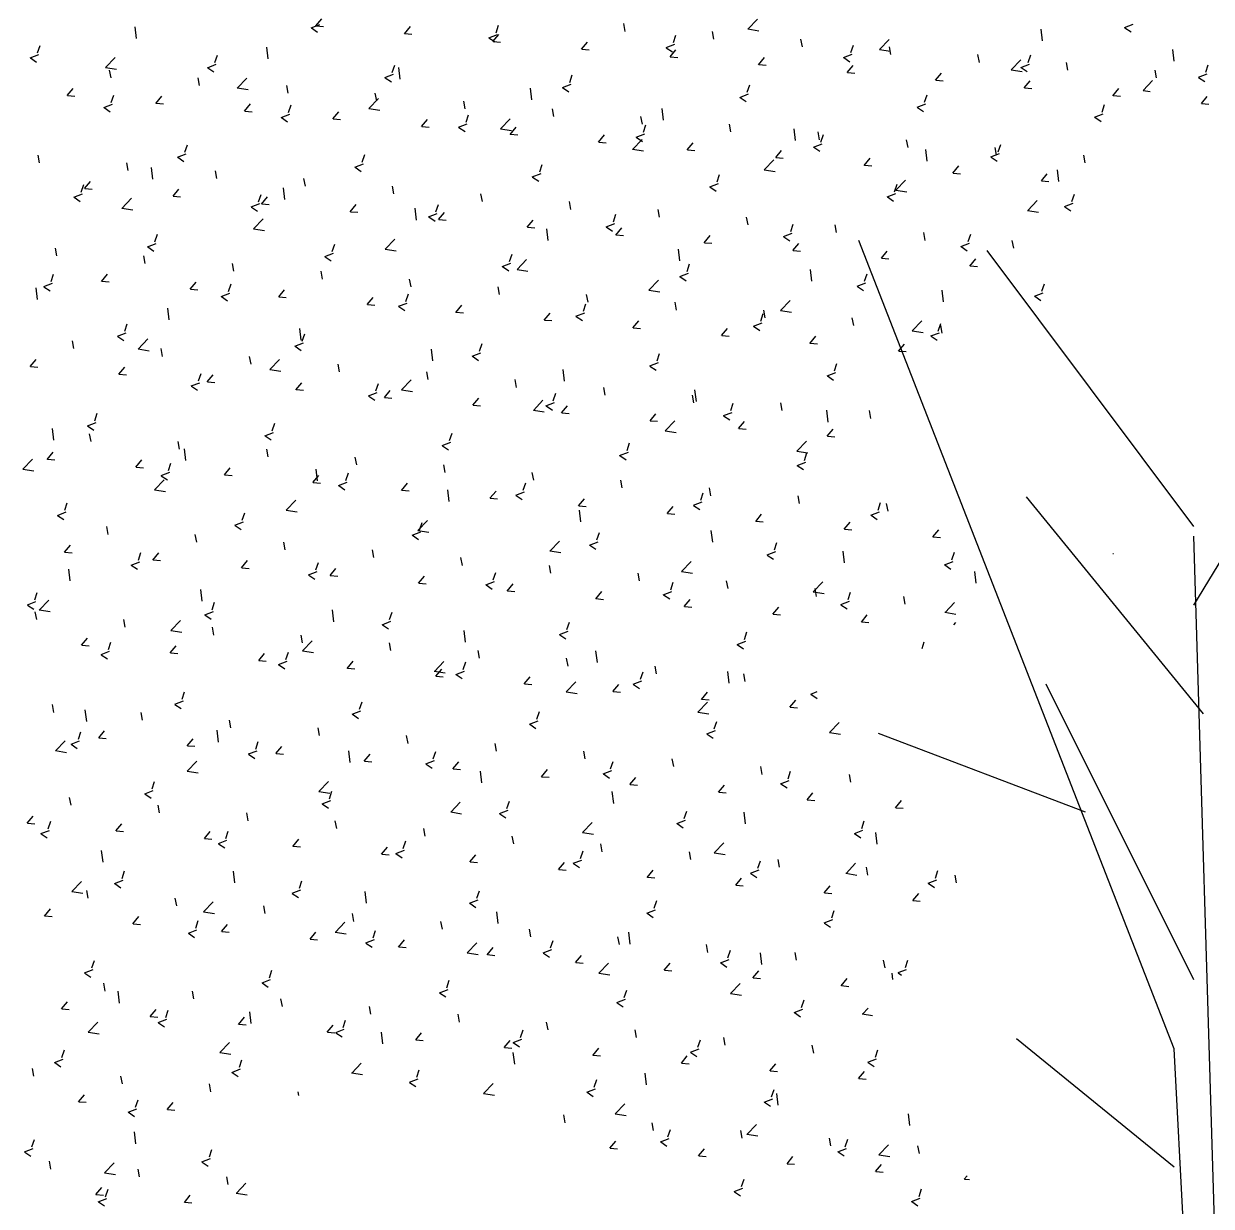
# Model space of a CAD drawing. Header units: millimetres. Extents: x 1667 to 847943, y 724 to 1832625.
# Drawn here: x 421640 to 422512, y 670062 to 670930 of the extents above; entities that cross this region are included whole.
import ezdxf

# ---------------------------------------------------------------- set-up
doc = ezdxf.new("R2010")
doc.units = ezdxf.units.MM

# ---------------------------------------------------------------- blocks, each defined once
blk = doc.blocks.new('A$C344D2886')
at = {"linetype": 'Continuous'}
for p, q in [((1617.7, 6390.8), (1626.2, 6400.9)), ((2235, 6386.3), (2248.8, 6400.7)), ((1361.5, 6373), (1359.6, 6389.7)), ((1611.2, 6388.1), (1623.5, 6392.9)), ((1611.5, 6387.9), (1620.3, 6382)), ((1618, 6390.9), (1628.6, 6389.9)), ((1744.2, 6379.7), (1752.8, 6389.8)), ((1875.3, 6381.1), (1878.9, 6391.8)), ((2059.9, 6383), (2057.8, 6394.1)), ((2186.4, 6372), (2184.4, 6383)), ((2235, 6386.5), (2250.7, 6384)), ((2656.2, 6369.6), (2654.3, 6386.4)), ((2773.6, 6388.5), (2786, 6393.2)), ((2773.9, 6388.3), (2782.7, 6382.4)), ((1744.6, 6379.8), (1755.1, 6378.9)), ((1864.7, 6374), (1877.1, 6378.7)), ((1865, 6373.8), (1873.8, 6367.9)), ((1870.8, 6368.6), (1879.3, 6378.8)), ((1871.1, 6368.7), (1881.7, 6367.8)), ((1997.3, 6357.5), (2005.8, 6367.7)), ((2118.3, 6359.9), (2130.7, 6364.6)), ((2128.8, 6367), (2132.4, 6377.7)), ((2313, 6360.9), (2310.9, 6372)), ((2423.3, 6357.1), (2437, 6371.5)), ((1209.4, 6345.3), (1221.8, 6350.1)), ((1219.9, 6352.5), (1223.5, 6363.1)), ((1473.5, 6338.4), (1477.1, 6349)), ((1549.8, 6343.8), (1547.9, 6360.5)), ((1997.7, 6357.6), (2008.2, 6356.7)), ((2118.6, 6359.6), (2127.4, 6353.7)), ((2123.9, 6346.5), (2132.4, 6356.6)), ((2371.9, 6345.7), (2384.2, 6350.5)), ((2382.4, 6352.9), (2386, 6363.5)), ((2423.3, 6357.3), (2439, 6354.8)), ((2439.5, 6349.8), (2437.5, 6360.9)), ((2566.1, 6338.8), (2564, 6349.8)), ((2635.9, 6338.7), (2639.5, 6349.4)), ((2844.5, 6340.4), (2842.5, 6357.2)), ((1209.7, 6345.1), (1218.5, 6339.2)), ((1316.9, 6331.3), (1330.7, 6345.6)), ((1316.9, 6331.4), (1332.6, 6329)), ((1463, 6331.2), (1475.3, 6336)), ((1463.2, 6331), (1472, 6325.1)), ((1727, 6324.2), (1730.6, 6334.9)), ((1738.1, 6314.6), (1736.2, 6331.3)), ((2124.2, 6346.6), (2134.8, 6345.6)), ((2250.4, 6335.4), (2258.9, 6345.5)), ((2250.8, 6335.5), (2261.3, 6334.6)), ((2372.1, 6345.5), (2380.9, 6339.6)), ((2377, 6324.3), (2385.5, 6334.5)), ((2611.6, 6327.9), (2625.3, 6342.3)), ((2625.4, 6331.6), (2637.8, 6336.3)), ((2625.7, 6331.4), (2634.5, 6325.5)), ((2692.6, 6327.7), (2690.6, 6338.8)), ((2889.5, 6324.6), (2893.1, 6335.3)), ((1325.1, 6316.8), (1323, 6327.8)), ((1451.6, 6305.7), (1449.6, 6316.8)), ((1505.2, 6302.1), (1519, 6316.4)), ((1716.5, 6317.1), (1728.9, 6321.8)), ((1716.8, 6316.9), (1725.6, 6311)), ((1980.6, 6310.1), (1984.2, 6320.8)), ((2377.3, 6324.4), (2387.9, 6323.5)), ((2503.5, 6313.3), (2512, 6323.4)), ((2503.9, 6313.4), (2514.4, 6312.4)), ((2611.6, 6328), (2627.2, 6325.6)), ((2819.2, 6316.6), (2817.1, 6327.7)), ((2879, 6317.5), (2891.3, 6322.2)), ((2879.3, 6317.3), (2888, 6311.3)), ((1262.5, 6291.3), (1271, 6301.4)), ((1505.2, 6302.2), (1520.9, 6299.8)), ((1578.2, 6294.6), (1576.1, 6305.7)), ((1926.4, 6285.4), (1924.5, 6302.1)), ((1970.1, 6303), (1982.4, 6307.7)), ((1970.4, 6302.7), (1979.1, 6296.8)), ((2234.2, 6296), (2237.7, 6306.6)), ((2630.1, 6302.2), (2638.6, 6312.3)), ((2630.4, 6302.3), (2641, 6301.4)), ((2756.6, 6291.1), (2765.1, 6301.3)), ((2799.9, 6298.7), (2813.6, 6313.1)), ((2799.9, 6298.8), (2810.3, 6297.2)), ((1262.9, 6291.4), (1273.4, 6290.4)), ((1325.3, 6281.5), (1328.8, 6292.1)), ((1389.1, 6280.2), (1397.6, 6290.3)), ((1389.4, 6280.3), (1400, 6279.4)), ((1515.6, 6269.1), (1524.1, 6279.3)), ((1693.5, 6272.9), (1707.3, 6287.2)), ((1704.7, 6283.6), (1702.7, 6294.6)), ((1831.3, 6272.5), (1829.2, 6283.5)), ((2223.6, 6288.8), (2236, 6293.6)), ((2223.9, 6288.6), (2232.7, 6282.7)), ((2477.2, 6274.7), (2489.5, 6279.4)), ((2487.7, 6281.8), (2491.3, 6292.5)), ((2757, 6291.2), (2767.5, 6290.3)), ((2883.2, 6280), (2891.7, 6290.2)), ((2883.5, 6280.1), (2894.1, 6279.2)), ((1314.7, 6274.3), (1327.1, 6279.1)), ((1315, 6274.1), (1323.8, 6268.2)), ((1516, 6269.2), (1526.5, 6268.3)), ((1568.3, 6260.2), (1580.6, 6264.9)), ((1578.8, 6267.3), (1582.4, 6278)), ((1642.2, 6258.1), (1650.7, 6268.2)), ((1693.5, 6273), (1709.2, 6270.6)), ((1832.4, 6253.2), (1835.9, 6263.9)), ((1957.8, 6261.4), (1955.8, 6272.5)), ((2114.7, 6256.2), (2112.8, 6272.9)), ((2477.5, 6274.5), (2486.2, 6268.6)), ((2730.7, 6260.6), (2743.1, 6265.3)), ((2741.3, 6267.7), (2744.8, 6278.4)), ((1568.6, 6260), (1577.3, 6254)), ((1642.5, 6258.1), (1653.1, 6257.2)), ((1768.7, 6247), (1777.2, 6257.1)), ((1769.1, 6247.1), (1779.6, 6246.2)), ((1821.8, 6246.1), (1834.2, 6250.8)), ((1822.1, 6245.8), (1830.9, 6239.9)), ((1881.8, 6243.7), (1895.6, 6258)), ((1895.3, 6235.9), (1903.8, 6246)), ((2084.4, 6250.3), (2082.3, 6261.4)), ((2085.9, 6239.1), (2089.5, 6249.7)), ((2210.9, 6239.3), (2208.9, 6250.3)), ((2731, 6260.4), (2739.8, 6254.4)), ((1881.8, 6243.8), (1897.5, 6241.4)), ((1895.6, 6236), (1906.2, 6235.1)), ((2021.8, 6224.8), (2030.3, 6235)), ((2070.1, 6214.5), (2083.9, 6228.8)), ((2075.4, 6231.9), (2087.7, 6236.7)), ((2075.7, 6231.7), (2084.4, 6225.8)), ((2303, 6227), (2301.1, 6243.7)), ((2337.5, 6228.2), (2335.4, 6239.3)), ((2339.5, 6224.9), (2343, 6235.6)), ((1430.6, 6210.4), (1434.1, 6221.1)), ((2022.2, 6224.9), (2032.7, 6224)), ((2070.1, 6214.6), (2085.8, 6212.2)), ((2148.4, 6213.8), (2156.9, 6223.9)), ((2148.7, 6213.9), (2159.3, 6212.9)), ((2274.9, 6202.7), (2283.4, 6212.8)), ((2328.9, 6217.8), (2341.3, 6222.5)), ((2329.2, 6217.6), (2338, 6211.7)), ((2464, 6217.1), (2462, 6228.2)), ((2491.3, 6197.8), (2489.3, 6214.5)), ((2590.5, 6206.1), (2588.5, 6217.1)), ((2593, 6210.8), (2596.6, 6221.5)), ((1223, 6195.1), (1221, 6206.2)), ((1349.6, 6184.1), (1347.5, 6195.1)), ((1420, 6203.3), (1432.4, 6208)), ((1420.3, 6203.1), (1429.1, 6197.1)), ((1684.1, 6196.3), (1687.7, 6206.9)), ((2258.4, 6185.3), (2272.1, 6199.6)), ((2275.3, 6202.8), (2285.8, 6201.9)), ((2401.5, 6191.6), (2410, 6201.8)), ((2582.5, 6203.7), (2594.8, 6208.4)), ((2582.8, 6203.4), (2591.6, 6197.5)), ((2717.1, 6195), (2715.1, 6206)), ((1384.9, 6171.9), (1383, 6188.7)), ((1476.1, 6173), (1474.1, 6184)), ((1673.6, 6189.1), (1685.9, 6193.9)), ((1673.9, 6188.9), (1682.6, 6183)), ((1927.1, 6175), (1939.5, 6179.8)), ((1937.7, 6182.2), (1941.2, 6192.8)), ((2191.2, 6168), (2194.8, 6178.7)), ((2258.4, 6185.4), (2274.1, 6183)), ((2401.8, 6191.7), (2412.3, 6190.8)), ((2528, 6180.6), (2536.5, 6190.7)), ((2528.3, 6180.6), (2538.9, 6179.7)), ((2654.6, 6169.5), (2663.1, 6179.6)), ((2679.6, 6168.5), (2677.6, 6185.3)), ((1282.3, 6153.5), (1285.9, 6164.2)), ((1287, 6158.6), (1295.5, 6168.7)), ((1602.7, 6161.9), (1600.6, 6173)), ((1729.2, 6150.8), (1727.2, 6161.9)), ((1927.4, 6174.8), (1936.2, 6168.9)), ((2180.7, 6160.9), (2193, 6165.6)), ((2181, 6160.7), (2189.8, 6154.8)), ((2444.8, 6153.9), (2448.4, 6164.6)), ((2446.7, 6156.1), (2460.4, 6170.4)), ((2654.9, 6169.6), (2665.4, 6168.7)), ((1271.8, 6146.4), (1284.1, 6151.1)), ((1272.1, 6146.2), (1280.9, 6140.2)), ((1287.4, 6158.6), (1297.9, 6157.7)), ((1340.3, 6130.2), (1354.1, 6144.5)), ((1413.6, 6147.5), (1422.1, 6157.6)), ((1413.9, 6147.6), (1424.5, 6146.7)), ((1535.9, 6139.4), (1539.5, 6150)), ((1540.1, 6136.4), (1548.6, 6146.6)), ((1573.2, 6142.7), (1571.3, 6159.5)), ((1855.7, 6139.8), (1853.7, 6150.8)), ((2434.2, 6146.8), (2446.6, 6151.5)), ((2434.5, 6146.5), (2443.3, 6140.6)), ((2446.7, 6156.2), (2462.3, 6153.8)), ((2698.3, 6139.8), (2701.9, 6150.4)), ((1340.3, 6130.3), (1356, 6127.9)), ((1525.3, 6132.2), (1537.7, 6137)), ((1525.6, 6132), (1534.4, 6126.1)), ((1540.5, 6136.5), (1551, 6135.6)), ((1666.7, 6125.3), (1675.2, 6135.5)), ((1761.5, 6113.5), (1759.6, 6130.3)), ((1789.4, 6125.3), (1793, 6135.9)), ((1982.3, 6128.7), (1980.3, 6139.8)), ((2108.8, 6117.6), (2106.8, 6128.7)), ((2634.9, 6127), (2650.6, 6124.5)), ((2635, 6126.9), (2648.7, 6141.2)), ((2687.8, 6132.6), (2700.1, 6137.4)), ((2688.1, 6132.4), (2696.9, 6126.5)), ((1528.6, 6101), (1542.4, 6115.3)), ((1667, 6125.4), (1677.5, 6124.5)), ((1778.9, 6118.1), (1791.2, 6122.9)), ((1779.2, 6117.9), (1788, 6112)), ((1793.2, 6114.3), (1801.7, 6124.4)), ((1793.5, 6114.4), (1804.1, 6113.4)), ((1919.8, 6103.2), (1928.3, 6113.3)), ((2043, 6111.1), (2046.6, 6121.8)), ((2235.4, 6106.6), (2233.3, 6117.6)), ((1387.6, 6082.5), (1391.2, 6093.1)), ((1528.6, 6101.1), (1544.3, 6098.7)), ((1920.1, 6103.3), (1930.6, 6102.4)), ((1949.8, 6084.3), (1947.9, 6101)), ((2032.4, 6104), (2044.8, 6108.7)), ((2032.7, 6103.8), (2041.5, 6097.8)), ((2046.3, 6092.1), (2054.8, 6102.3)), ((2286, 6089.9), (2298.4, 6094.6)), ((2296.5, 6097), (2300.1, 6107.7)), ((2361.9, 6095.5), (2359.9, 6106.5)), ((2488.5, 6084.4), (2486.4, 6095.5)), ((2550.1, 6082.9), (2553.7, 6093.5)), ((1377.1, 6075.3), (1389.5, 6080.1)), ((1641.2, 6068.3), (1644.8, 6079)), ((1716.9, 6071.8), (1730.7, 6086.1)), ((2046.6, 6092.2), (2057.2, 6091.3)), ((2172.8, 6081.1), (2181.4, 6091.2)), ((2173.2, 6081.1), (2183.7, 6080.2)), ((2286.3, 6089.6), (2295.1, 6083.7)), ((2299.4, 6070), (2307.9, 6080.1)), ((2539.6, 6075.7), (2551.9, 6080.5)), ((2615, 6073.3), (2613, 6084.4)), ((1247.5, 6062.4), (1245.5, 6073.5)), ((1374, 6051.3), (1372, 6062.4)), ((1377.4, 6075.1), (1386.2, 6069.2)), ((1630.7, 6061.2), (1643, 6066)), ((1630.9, 6061), (1639.7, 6055.1)), ((1716.9, 6071.9), (1732.6, 6069.5)), ((1894.7, 6054.2), (1898.3, 6064.9)), ((2138.1, 6055.1), (2136.2, 6071.8)), ((2299.7, 6070.1), (2310.3, 6069.2)), ((2425.9, 6058.9), (2434.4, 6069.1)), ((2426.3, 6059), (2436.8, 6058.1)), ((2539.8, 6075.5), (2548.6, 6069.6)), ((1500.6, 6040.3), (1498.5, 6051.3)), ((1884.2, 6047.1), (1896.6, 6051.8)), ((1884.5, 6046.9), (1893.3, 6040.9)), ((1905.2, 6042.6), (1918.9, 6056.9)), ((1905.2, 6042.7), (1920.9, 6040.3)), ((2148.3, 6040.1), (2151.9, 6050.7)), ((2326.4, 6025.9), (2324.4, 6042.6)), ((2552.5, 6047.8), (2561, 6058)), ((2552.8, 6047.9), (2563.4, 6047)), ((1239.4, 6025.6), (1243, 6036.2)), ((1311.5, 6025.8), (1320, 6036)), ((1311.8, 6025.9), (1322.4, 6025)), ((1438, 6014.8), (1446.6, 6024.9)), ((1627.1, 6029.2), (1625.1, 6040.3)), ((1753.7, 6018.1), (1751.6, 6029.2)), ((2093.5, 6013.4), (2107.2, 6027.7)), ((2137.8, 6033), (2150.1, 6037.7)), ((2138.1, 6032.7), (2146.8, 6026.8)), ((2401.8, 6026), (2405.4, 6036.6)), ((1220, 6000), (1218.1, 6016.8)), ((1228.9, 6018.4), (1241.2, 6023.2)), ((1229.2, 6018.2), (1237.9, 6012.3)), ((1438.4, 6014.9), (1448.9, 6013.9)), ((1482.4, 6004.3), (1494.8, 6009)), ((1492.9, 6011.4), (1496.5, 6022.1)), ((1564.6, 6003.7), (1573.1, 6013.8)), ((1746.5, 5997.3), (1750.1, 6008)), ((1880.2, 6007.1), (1878.2, 6018.1)), ((2093.5, 6013.5), (2109.1, 6011.1)), ((2391.3, 6018.8), (2403.7, 6023.6)), ((2391.6, 6018.6), (2400.4, 6012.7)), ((2514.7, 5996.7), (2512.7, 6013.4)), ((2644.9, 6004.7), (2657.2, 6009.4)), ((2655.4, 6011.8), (2659, 6022.5)), ((1482.7, 6004.1), (1491.5, 5998.2)), ((1564.9, 6003.8), (1575.5, 6002.9)), ((1691.1, 5992.6), (1699.6, 6002.8)), ((1691.5, 5992.7), (1702, 5991.8)), ((1736, 5990.2), (1748.3, 5994.9)), ((1817.7, 5981.6), (1826.2, 5991.7)), ((2000.1, 5983.2), (2003.6, 5993.8)), ((2006.8, 5996), (2004.7, 6007.1)), ((2133.3, 5984.9), (2131.3, 5996)), ((2281.8, 5984.2), (2295.5, 5998.5)), ((2645.2, 6004.5), (2653.9, 5998.6)), ((1408.3, 5970.8), (1406.4, 5987.6)), ((1736.3, 5990), (1745, 5984)), ((1818, 5981.7), (1828.6, 5980.7)), ((1944.2, 5970.5), (1952.7, 5980.6)), ((1989.5, 5976), (2001.9, 5980.8)), ((1989.8, 5975.8), (1998.6, 5969.9)), ((2253.6, 5969.1), (2257.2, 5979.7)), ((2259.9, 5973.8), (2257.8, 5984.9)), ((2281.8, 5984.3), (2297.4, 5981.9)), ((2386.4, 5962.8), (2384.4, 5973.8)), ((1344.7, 5954.5), (1348.3, 5965.2)), ((1596.6, 5941.6), (1594.7, 5958.4)), ((1944.6, 5970.6), (1955.1, 5969.7)), ((2070.8, 5959.4), (2079.3, 5969.6)), ((2071.1, 5959.5), (2081.7, 5958.6)), ((2197.3, 5948.3), (2205.8, 5958.5)), ((2243.1, 5961.9), (2255.4, 5966.7)), ((2243.4, 5961.7), (2252.1, 5955.8)), ((2470.1, 5955), (2483.8, 5969.3)), ((2507.2, 5954.9), (2510.7, 5965.6)), ((2513, 5951.7), (2510.9, 5962.8)), ((1272, 5929.7), (1269.9, 5940.8)), ((1334.2, 5947.4), (1346.5, 5952.1)), ((1334.5, 5947.2), (1343.2, 5941.3)), ((1363.7, 5929.2), (1377.5, 5943.5)), ((1598.3, 5940.4), (1601.8, 5951.1)), ((2197.7, 5948.4), (2208.2, 5947.5)), ((2323.9, 5937.3), (2332.4, 5947.4)), ((2470, 5955.1), (2485.7, 5952.7)), ((2496.6, 5947.8), (2509, 5952.5)), ((2496.9, 5947.6), (2505.7, 5941.6)), ((1363.7, 5929.3), (1379.4, 5926.8)), ((1398.5, 5918.6), (1396.5, 5929.7)), ((1587.7, 5933.3), (1600.1, 5938)), ((1588, 5933.1), (1596.8, 5927.1)), ((1784.9, 5912.4), (1783, 5929.2)), ((1841.3, 5919.1), (1853.6, 5923.9)), ((1851.8, 5926.3), (1855.4, 5936.9)), ((2324.2, 5937.4), (2334.8, 5936.4)), ((2450.4, 5926.2), (2458.9, 5936.3)), ((2450.8, 5926.3), (2461.3, 5925.4)), ((1209.4, 5904.2), (1217.9, 5914.3)), ((1525.1, 5907.6), (1523, 5918.6)), ((1552, 5900), (1565.8, 5914.3)), ((1651.6, 5896.5), (1649.6, 5907.6)), ((1841.6, 5918.9), (1850.3, 5913)), ((2094.8, 5905), (2107.2, 5909.8)), ((2105.4, 5912.1), (2108.9, 5922.8)), ((2358.9, 5898), (2362.5, 5908.7)), ((1209.8, 5904.3), (1220.3, 5903.4)), ((1336, 5893.1), (1344.5, 5903.3)), ((1336.3, 5893.2), (1346.9, 5892.3)), ((1450, 5883.5), (1453.6, 5894.2)), ((1462.5, 5882.1), (1471, 5892.2)), ((1552, 5900.1), (1567.7, 5897.6)), ((1778.2, 5885.4), (1776.1, 5896.5)), ((1973.2, 5883.2), (1971.2, 5900)), ((2095.1, 5904.8), (2103.9, 5898.9)), ((2348.4, 5890.9), (2360.7, 5895.6)), ((2348.7, 5890.7), (2357.5, 5884.7)), ((1439.5, 5876.4), (1451.8, 5881.1)), ((1439.8, 5876.2), (1448.6, 5870.2)), ((1462.9, 5882.2), (1473.4, 5881.2)), ((1589.1, 5871), (1597.6, 5881.1)), ((1703.6, 5869.4), (1707.1, 5880)), ((1740.3, 5870.7), (1754, 5885.1)), ((1904.7, 5874.4), (1902.7, 5885.4)), ((2031.3, 5863.3), (2029.2, 5874.3)), ((1589.4, 5871.1), (1600, 5870.2)), ((1693, 5862.2), (1705.4, 5867)), ((1693.3, 5862), (1702.1, 5856.1)), ((1715.6, 5859.9), (1724.1, 5870.1)), ((1716, 5860), (1726.5, 5859.1)), ((1740.3, 5870.9), (1756, 5868.4)), ((1842.2, 5848.9), (1850.7, 5859)), ((1928.6, 5841.5), (1942.3, 5855.9)), ((1957.1, 5855.2), (1960.7, 5865.9)), ((2157.8, 5852.2), (2155.8, 5863.3)), ((2161.5, 5854), (2159.5, 5870.8)), ((1842.5, 5848.9), (1853.1, 5848)), ((1928.6, 5841.7), (1944.2, 5839.2)), ((1946.6, 5848.1), (1958.9, 5852.9)), ((1946.9, 5847.9), (1955.7, 5842)), ((1968.7, 5837.8), (1977.2, 5847.9)), ((2200.1, 5834), (2212.5, 5838.7)), ((2210.7, 5841.1), (2214.3, 5851.8)), ((2284.3, 5841.1), (2282.3, 5852.2)), ((2349.8, 5824.8), (2347.8, 5841.6)), ((2410.9, 5830.1), (2408.9, 5841.1)), ((1291.2, 5819.5), (1303.6, 5824.2)), ((1301.8, 5826.6), (1305.4, 5837.3)), ((1555.3, 5812.5), (1558.9, 5823.1)), ((1969.1, 5837.9), (1979.6, 5837)), ((2095.3, 5826.7), (2103.8, 5836.8)), ((2095.6, 5826.8), (2106.1, 5825.9)), ((2116.9, 5812.3), (2130.6, 5826.7)), ((2200.4, 5833.8), (2209.2, 5827.8)), ((2221.8, 5815.6), (2230.3, 5825.8)), ((1243.4, 5799), (1241.5, 5815.7)), ((1291.5, 5819.2), (1300.3, 5813.3)), ((1296.5, 5797), (1294.4, 5808.1)), ((1544.8, 5805.3), (1557.1, 5810.1)), ((1545.1, 5805.1), (1553.9, 5799.2)), ((1808.9, 5798.3), (1812.5, 5809)), ((2116.8, 5812.5), (2132.5, 5810)), ((2222.1, 5815.7), (2232.7, 5814.8)), ((2348.4, 5804.6), (2356.9, 5814.7)), ((2348.7, 5804.7), (2359.2, 5803.7)), ((1423, 5785.9), (1421, 5797)), ((1798.3, 5791.2), (1810.7, 5795.9)), ((1798.6, 5791), (1807.4, 5785.1)), ((2062.4, 5784.2), (2066, 5794.9)), ((2305.2, 5783.1), (2318.9, 5797.5)), ((1198.8, 5757.3), (1212.6, 5771.6)), ((1233.9, 5771.5), (1242.4, 5781.6)), ((1234.3, 5771.6), (1244.8, 5770.7)), ((1360.5, 5760.4), (1369, 5770.6)), ((1431.7, 5769.8), (1429.8, 5786.5)), ((1549.5, 5774.9), (1547.5, 5785.9)), ((1676.1, 5763.8), (1674.1, 5774.8)), ((2051.9, 5777.1), (2064.3, 5781.8)), ((2052.2, 5776.9), (2061, 5770.9)), ((2305.1, 5783.3), (2320.8, 5780.8)), ((2316, 5770.1), (2319.6, 5780.7)), ((1198.8, 5757.4), (1214.5, 5755)), ((1360.8, 5760.5), (1371.3, 5759.6)), ((1396.6, 5748.4), (1408.9, 5753.2)), ((1407.1, 5755.6), (1410.7, 5766.2)), ((1487, 5749.4), (1495.5, 5759.5)), ((1620, 5740.6), (1618.1, 5757.3)), ((1802.6, 5752.7), (1800.6, 5763.8)), ((2305.5, 5762.9), (2317.8, 5767.7)), ((2305.7, 5762.7), (2314.5, 5756.8)), ((1387.1, 5728.1), (1400.9, 5742.4)), ((1396.8, 5748.2), (1405.6, 5742.3)), ((1487.3, 5749.4), (1497.9, 5748.5)), ((1613.6, 5738.3), (1622.1, 5748.4)), ((1613.9, 5738.4), (1624.4, 5737.5)), ((1650.1, 5734.3), (1662.5, 5739)), ((1660.6, 5741.4), (1664.2, 5752.1)), ((1740.1, 5727.2), (1748.6, 5737.4)), ((1914.2, 5727.3), (1917.8, 5738)), ((1929.2, 5741.6), (1927.1, 5752.7)), ((2055.7, 5730.6), (2053.7, 5741.6)), ((1387.1, 5728.2), (1402.8, 5725.8)), ((1650.4, 5734.1), (1659.2, 5728.2)), ((1740.4, 5727.3), (1751, 5726.4)), ((1808.3, 5711.4), (1806.3, 5728.1)), ((1866.6, 5716.1), (1875.2, 5726.3)), ((1903.7, 5720.2), (1916, 5724.9)), ((1904, 5720), (1912.7, 5714)), ((2167.8, 5713.2), (2171.3, 5723.8)), ((2182.3, 5719.5), (2180.2, 5730.6)), ((2308.8, 5708.4), (2306.8, 5719.5)), ((1258.8, 5698.7), (1262.4, 5709.3)), ((1575.4, 5698.9), (1589.1, 5713.2)), ((1867, 5716.2), (1877.5, 5715.3)), ((1993.2, 5705.1), (2001.7, 5715.2)), ((1993.5, 5705.2), (2004.1, 5704.2)), ((2119.7, 5694), (2128.2, 5704.1)), ((2157.2, 5706), (2169.6, 5710.8)), ((2157.5, 5705.8), (2166.3, 5699.9)), ((2421.3, 5699), (2424.9, 5709.7)), ((2435.4, 5697.4), (2433.3, 5708.4)), ((1248.3, 5691.5), (1260.7, 5696.3)), ((1248.6, 5691.3), (1257.4, 5685.4)), ((1512.4, 5684.5), (1516, 5695.2)), ((1575.4, 5699), (1591, 5696.6)), ((1996.6, 5682.2), (1994.6, 5698.9)), ((2120.1, 5694.1), (2130.6, 5693.2)), ((2246.3, 5682.9), (2254.8, 5693.1)), ((2410.8, 5691.9), (2423.1, 5696.7)), ((2411.1, 5691.7), (2419.8, 5685.8)), ((1320.9, 5664.3), (1318.9, 5675.4)), ((1501.9, 5677.4), (1514.2, 5682.1)), ((1502.2, 5677.2), (1510.9, 5671.3)), ((1763.7, 5669.7), (1777.4, 5684)), ((1763.7, 5669.8), (1779.3, 5667.4)), ((1766, 5670.4), (1769.5, 5681.1)), ((2184.9, 5653), (2182.9, 5669.7)), ((2246.6, 5683), (2257.2, 5682.1)), ((2372.8, 5671.9), (2381.3, 5682)), ((2373.2, 5671.9), (2383.7, 5671)), ((2499.4, 5660.8), (2507.9, 5670.9)), ((1447.5, 5653.2), (1445.4, 5664.3)), ((1574, 5642.1), (1572, 5653.2)), ((1755.4, 5663.3), (1767.8, 5668)), ((1755.7, 5663), (1764.5, 5657.1)), ((1952, 5640.5), (1965.7, 5654.8)), ((2009, 5649.1), (2021.3, 5653.9)), ((2019.5, 5656.3), (2023.1, 5666.9)), ((2273.1, 5642.1), (2276.6, 5652.8)), ((2499.7, 5660.9), (2510.3, 5660)), ((1258.4, 5638.8), (1266.9, 5648.9)), ((1258.7, 5638.9), (1269.3, 5638)), ((1364.2, 5627.6), (1367.7, 5638.3)), ((1384.9, 5627.7), (1393.4, 5637.9)), ((1700.6, 5631.1), (1698.5, 5642.1)), ((1951.9, 5640.6), (1967.6, 5638.2)), ((2009.3, 5648.9), (2018, 5643)), ((2262.5, 5635), (2274.9, 5639.7)), ((2262.8, 5634.8), (2271.6, 5628.9)), ((2373.2, 5623.8), (2371.2, 5640.5)), ((2526.6, 5628), (2530.2, 5638.7)), ((1353.6, 5620.5), (1366, 5625.2)), ((1353.9, 5620.3), (1362.7, 5614.4)), ((1385.3, 5627.8), (1395.8, 5626.9)), ((1511.5, 5616.6), (1520, 5626.8)), ((1617.7, 5613.5), (1621.3, 5624.2)), ((1827.1, 5620), (1825.1, 5631.1)), ((1953.7, 5608.9), (1951.6, 5620)), ((2140.3, 5611.3), (2154, 5625.6)), ((2516.1, 5620.9), (2528.4, 5625.6)), ((2516.4, 5620.7), (2525.2, 5614.7)), ((1266.8, 5597.9), (1264.9, 5614.7)), ((1511.8, 5616.7), (1522.4, 5615.8)), ((1607.2, 5606.4), (1619.5, 5611.1)), ((1607.5, 5606.1), (1616.2, 5600.2)), ((1638, 5605.6), (1646.5, 5615.7)), ((1638.4, 5605.7), (1648.9, 5604.7)), ((1764.6, 5594.5), (1773.1, 5604.6)), ((1871.3, 5599.4), (1874.8, 5610)), ((2080.2, 5597.9), (2078.2, 5608.9)), ((2140.2, 5611.4), (2155.9, 5609)), ((2561.5, 5594.6), (2559.5, 5611.3)), ((1455.1, 5568.7), (1453.2, 5585.5)), ((1764.9, 5594.6), (1775.5, 5593.7)), ((1860.7, 5592.2), (1873.1, 5597)), ((1861, 5592), (1869.8, 5586.1)), ((1891.1, 5583.4), (1899.6, 5593.6)), ((1891.5, 5583.5), (1902, 5582.6)), ((2124.8, 5585.2), (2128.4, 5595.9)), ((2206.8, 5586.8), (2204.7, 5597.9)), ((2328.6, 5582.1), (2342.3, 5596.4)), ((2333.3, 5575.7), (2331.3, 5586.8)), ((1205.4, 5563.6), (1217.7, 5568.3)), ((1215.9, 5570.7), (1219.5, 5581.4)), ((1222.2, 5556.2), (1235.9, 5570.5)), ((1469.5, 5556.6), (1473.1, 5567.3)), ((2017.7, 5572.4), (2026.2, 5582.5)), ((2018, 5572.5), (2028.6, 5571.5)), ((2114.3, 5578.1), (2126.6, 5582.8)), ((2114.6, 5577.9), (2123.4, 5572)), ((2144.2, 5561.3), (2152.7, 5571.4)), ((2328.5, 5582.2), (2344.2, 5579.8)), ((2367.8, 5564), (2380.2, 5568.7)), ((2378.4, 5571.1), (2382, 5581.8)), ((2459.9, 5564.6), (2457.8, 5575.7)), ((2516.9, 5552.9), (2530.6, 5567.2)), ((1205.7, 5563.4), (1214.5, 5557.4)), ((1218.9, 5542.7), (1216.8, 5553.7)), ((1222.2, 5556.3), (1237.9, 5553.9)), ((1458.9, 5549.5), (1471.3, 5554.2)), ((1643.4, 5539.5), (1641.4, 5556.3)), ((1723, 5542.5), (1726.6, 5553.1)), ((2144.6, 5561.4), (2155.1, 5560.5)), ((2270.8, 5550.2), (2279.3, 5560.4)), ((2271.1, 5550.3), (2281.7, 5549.4)), ((2368.1, 5563.8), (2376.9, 5557.8)), ((2516.8, 5553), (2532.5, 5550.5)), ((1345.4, 5531.6), (1343.4, 5542.6)), ((1410.5, 5527), (1424.2, 5541.3)), ((1459.2, 5549.2), (1468, 5543.3)), ((1712.5, 5535.3), (1724.8, 5540.1)), ((1712.8, 5535.1), (1721.6, 5529.2)), ((1976.6, 5528.3), (1980.2, 5539)), ((2397.3, 5539.1), (2405.8, 5549.3)), ((2397.7, 5539.2), (2408.2, 5538.3)), ((2529.6, 5534.9), (2532.4, 5538.2)), ((1282.9, 5506.1), (1291.4, 5516.2)), ((1410.5, 5527.1), (1426.1, 5524.7)), ((1472, 5520.5), (1469.9, 5531.6)), ((1598.5, 5509.4), (1596.5, 5520.5)), ((1831.7, 5510.3), (1829.7, 5527.1)), ((1966, 5521.2), (1978.4, 5525.9)), ((1966.3, 5521), (1975.1, 5515.1)), ((2230.1, 5514.2), (2233.7, 5524.9)), ((1283.2, 5506.2), (1293.8, 5505.2)), ((1321.2, 5499.7), (1324.8, 5510.4)), ((1409.4, 5495), (1417.9, 5505.1)), ((1598.8, 5497.8), (1612.5, 5512.1)), ((1725.1, 5498.4), (1723, 5509.4)), ((2219.6, 5507.1), (2232, 5511.8)), ((2219.9, 5506.8), (2228.7, 5500.9)), ((2484.1, 5501.3), (2487.3, 5510.7)), ((1310.7, 5492.6), (1323, 5497.3)), ((1311, 5492.3), (1319.8, 5486.4)), ((1409.8, 5495.1), (1420.3, 5494.2)), ((1536, 5483.9), (1544.5, 5494.1)), ((1536.3, 5484), (1546.9, 5483.1)), ((1564.2, 5478.4), (1576.6, 5483.2)), ((1574.8, 5485.6), (1578.4, 5496.2)), ((1598.7, 5497.9), (1614.4, 5495.5)), ((1662.5, 5472.9), (1671, 5483)), ((1787.1, 5468.6), (1800.8, 5482.9)), ((1828.3, 5471.4), (1831.9, 5482.1)), ((1851.6, 5487.3), (1849.6, 5498.4)), ((1978.1, 5476.2), (1976.1, 5487.3)), ((2020, 5481.1), (2018, 5497.8)), ((1564.5, 5478.2), (1573.3, 5472.3)), ((1662.9, 5473), (1673.4, 5472)), ((1787, 5468.7), (1802.7, 5466.3)), ((1789.1, 5461.8), (1797.6, 5471.9)), ((1817.8, 5464.3), (1830.2, 5469)), ((2081.9, 5457.3), (2085.5, 5468)), ((2104.7, 5465.2), (2102.7, 5476.2)), ((2208.3, 5451.9), (2206.3, 5468.6)), ((2231.2, 5454.1), (2229.2, 5465.1)), ((1789.4, 5461.9), (1799.9, 5461)), ((1818.1, 5464.1), (1826.9, 5458.2)), ((1915.6, 5450.7), (1924.1, 5460.9)), ((1915.9, 5450.8), (1926.5, 5449.9)), ((1975.4, 5439.4), (1989.1, 5453.7)), ((2042.2, 5439.7), (2050.7, 5449.8)), ((2071.4, 5450.2), (2083.7, 5454.9)), ((2071.7, 5449.9), (2080.4, 5444)), ((1426.5, 5428.7), (1430.1, 5439.3)), ((1975.3, 5439.5), (1991, 5437.1)), ((2042.5, 5439.7), (2053, 5438.8)), ((2168.7, 5428.6), (2177.2, 5438.7)), ((2324.9, 5436), (2334.3, 5439.6)), ((2325.2, 5435.8), (2334, 5429.9)), ((1243.3, 5409.9), (1241.3, 5421)), ((1416, 5421.5), (1428.4, 5426.3)), ((1416.3, 5421.3), (1425.1, 5415.4)), ((1680.1, 5414.5), (1683.7, 5425.2)), ((2163.7, 5410.2), (2177.4, 5424.5)), ((2169, 5428.7), (2179.6, 5427.8)), ((2295.2, 5417.5), (2303.8, 5427.6)), ((2295.6, 5417.6), (2306.1, 5416.7)), ((1290.2, 5396.8), (1288.2, 5413.6)), ((1369.9, 5398.9), (1367.9, 5409.9)), ((1496.4, 5387.8), (1494.4, 5398.9)), ((1669.6, 5407.4), (1681.9, 5412.1)), ((1669.9, 5407.2), (1678.6, 5401.3)), ((1923.1, 5393.3), (1935.5, 5398)), ((1933.7, 5400.4), (1937.2, 5411.1)), ((2163.6, 5410.3), (2179.3, 5407.9)), ((2187.2, 5386.3), (2190.8, 5396.9)), ((1278.3, 5371.8), (1281.9, 5382.4)), ((1307.4, 5373.4), (1315.9, 5383.5)), ((1478.5, 5367.6), (1476.5, 5384.4)), ((1623, 5376.7), (1620.9, 5387.8)), ((1923.4, 5393), (1932.2, 5387.1)), ((2176.7, 5379.1), (2189, 5383.9)), ((2351.9, 5381.1), (2367.6, 5378.7)), ((2352, 5381), (2365.7, 5395.3)), ((1245.6, 5355.2), (1259.3, 5369.5)), ((1267.8, 5364.6), (1280.1, 5369.4)), ((1268.1, 5364.4), (1276.8, 5358.5)), ((1307.7, 5373.5), (1318.2, 5372.5)), ((1433.9, 5362.3), (1442.4, 5372.4)), ((1531.9, 5357.6), (1535.4, 5368.3)), ((1749.5, 5365.7), (1747.5, 5376.7)), ((1876.1, 5354.6), (1874, 5365.6)), ((2177, 5378.9), (2185.7, 5373)), ((1245.6, 5355.3), (1261.2, 5352.8)), ((1434.2, 5362.4), (1444.8, 5361.5)), ((1521.3, 5350.5), (1533.7, 5355.2)), ((1521.6, 5350.3), (1530.4, 5344.3)), ((1560.4, 5351.2), (1569, 5361.4)), ((1560.8, 5351.3), (1571.3, 5350.4)), ((1666.8, 5338.4), (1664.8, 5355.2)), ((1687, 5340.2), (1695.5, 5350.3)), ((1785.4, 5343.5), (1789, 5354.2)), ((2002.6, 5343.5), (2000.6, 5354.6)), ((1433.9, 5326), (1447.6, 5340.3)), ((1687.3, 5340.2), (1697.9, 5339.3)), ((1774.9, 5336.4), (1787.2, 5341.1)), ((1775.2, 5336.1), (1783.9, 5330.2)), ((1813.5, 5329.1), (1822, 5339.2)), ((1813.9, 5329.2), (1824.4, 5328.3)), ((2039, 5329.4), (2042.5, 5340)), ((2129.2, 5332.4), (2127.1, 5343.5)), ((2255.7, 5321.4), (2253.7, 5332.4)), ((1433.8, 5326.1), (1449.5, 5323.6)), ((1855.1, 5309.2), (1853.1, 5326)), ((1940.1, 5318), (1948.6, 5328.2)), ((1940.4, 5318.1), (1951, 5317.2)), ((2028.4, 5322.2), (2040.8, 5327)), ((2028.7, 5322), (2037.5, 5316.1)), ((2066.6, 5306.9), (2075.1, 5317.1)), ((2282, 5308.1), (2294.3, 5312.8)), ((2292.5, 5315.2), (2296.1, 5325.9)), ((2382.3, 5310.3), (2380.2, 5321.4)), ((1373.1, 5293.6), (1385.4, 5298.3)), ((1383.6, 5300.7), (1387.2, 5311.4)), ((1622.1, 5296.9), (1637.8, 5294.4)), ((1622.2, 5296.8), (1635.9, 5311.1)), ((1637.2, 5286.6), (1640.7, 5297.2)), ((2043.4, 5280), (2041.4, 5296.8)), ((2067, 5307), (2077.5, 5306.1)), ((2193.2, 5295.9), (2201.7, 5306)), ((2193.5, 5296), (2204.1, 5295)), ((2282.3, 5307.9), (2291.1, 5302)), ((2319.7, 5284.8), (2328.2, 5294.9)), ((1267.8, 5277.2), (1265.8, 5288.3)), ((1373.4, 5293.4), (1382.2, 5287.4)), ((1626.6, 5279.4), (1639, 5284.2)), ((1626.9, 5279.2), (1635.7, 5273.3)), ((1810.5, 5267.5), (1824.2, 5281.9)), ((1890.7, 5272.5), (1894.3, 5283.1)), ((2320.1, 5284.9), (2330.6, 5284)), ((2446.3, 5273.7), (2454.8, 5283.9)), ((1205.3, 5251.7), (1213.8, 5261.9)), ((1394.4, 5266.2), (1392.3, 5277.2)), ((1520.9, 5255.1), (1518.9, 5266.2)), ((1810.4, 5267.7), (1826.1, 5265.2)), ((1880.2, 5265.3), (1892.5, 5270.1)), ((1880.5, 5265.1), (1889.3, 5259.2)), ((2144.3, 5258.3), (2147.9, 5269)), ((2231.7, 5250.8), (2229.7, 5267.6)), ((2446.6, 5273.8), (2457.2, 5272.9)), ((1205.6, 5251.8), (1216.2, 5250.9)), ((1235.4, 5243.8), (1239, 5254.5)), ((1331.8, 5240.7), (1340.3, 5250.8)), ((1647.5, 5244), (1645.4, 5255.1)), ((1774, 5232.9), (1772, 5244)), ((1998.8, 5238.3), (2012.5, 5252.7)), ((2133.7, 5251.2), (2146.1, 5255.9)), ((2134, 5251), (2142.8, 5245.1)), ((2397.8, 5244.2), (2401.4, 5254.9)), ((1224.8, 5236.7), (1237.2, 5241.4)), ((1225.1, 5236.5), (1233.9, 5230.5)), ((1332.2, 5240.8), (1342.7, 5239.8)), ((1458.4, 5229.6), (1466.9, 5239.7)), ((1458.7, 5229.7), (1469.3, 5228.8)), ((1478.4, 5222.5), (1490.7, 5227.3)), ((1488.9, 5229.7), (1492.5, 5240.3)), ((1584.9, 5218.5), (1593.4, 5228.7)), ((1900.6, 5221.9), (1898.5, 5232.9)), ((1998.7, 5238.5), (2014.4, 5236)), ((2387.3, 5237.1), (2399.6, 5241.8)), ((2387.6, 5236.8), (2396.4, 5230.9)), ((2420, 5221.6), (2418, 5238.4)), ((1313.6, 5195.8), (1311.6, 5212.5)), ((1478.7, 5222.3), (1487.5, 5216.4)), ((1585.3, 5218.6), (1595.8, 5217.7)), ((1711.5, 5207.4), (1720, 5217.6)), ((1731.9, 5208.4), (1744.3, 5213.2)), ((1742.5, 5215.6), (1746.1, 5226.2)), ((1996, 5201.4), (1999.6, 5212.1)), ((2027.1, 5210.8), (2025.1, 5221.9)), ((2153.7, 5199.7), (2151.6, 5210.8)), ((2187.1, 5209.1), (2200.8, 5223.5)), ((1711.8, 5207.5), (1722.4, 5206.6)), ((1732.2, 5208.2), (1741, 5202.3)), ((1838, 5196.4), (1846.5, 5206.5)), ((1838.4, 5196.5), (1848.9, 5195.5)), ((1964.6, 5185.3), (1973.1, 5195.4)), ((1985.5, 5194.3), (1997.9, 5199)), ((1985.8, 5194.1), (1994.6, 5188.1)), ((2187, 5209.3), (2202.7, 5206.8)), ((2249.6, 5187.3), (2253.2, 5198)), ((2280.2, 5188.7), (2278.2, 5199.7)), ((2375.4, 5179.9), (2389.1, 5194.3)), ((1340.7, 5172.8), (1344.3, 5183.4)), ((1501.9, 5166.6), (1499.9, 5183.3)), ((1964.9, 5185.4), (1975.5, 5184.5)), ((2091.1, 5174.2), (2099.6, 5184.4)), ((2239.1, 5180.2), (2251.4, 5184.9)), ((2239.3, 5179.9), (2248.1, 5174)), ((2375.3, 5180.1), (2391, 5177.6)), ((2406.7, 5177.6), (2404.7, 5188.6)), ((2503.1, 5173.2), (2506.7, 5183.8)), ((2533.3, 5166.5), (2531.3, 5177.6)), ((1269, 5154.1), (1282.7, 5168.4)), ((1330.2, 5165.6), (1342.5, 5170.4)), ((1330.4, 5165.4), (1339.2, 5159.5)), ((1594.2, 5158.6), (1597.8, 5169.3)), ((2091.5, 5174.3), (2102, 5173.4)), ((2217.7, 5163.2), (2226.2, 5173.3)), ((2218, 5163.3), (2228.5, 5162.3)), ((2344.2, 5152.1), (2352.7, 5162.2)), ((2492.6, 5166), (2505, 5170.8)), ((2492.9, 5165.8), (2501.7, 5159.9)), ((1268.9, 5154.2), (1284.6, 5151.8)), ((1292.3, 5144.5), (1290.3, 5155.6)), ((1418.9, 5133.5), (1416.8, 5144.5)), ((1583.7, 5151.5), (1596.1, 5156.3)), ((1584, 5151.3), (1592.8, 5145.4)), ((1690.2, 5137.4), (1688.2, 5154.1)), ((1847.8, 5144.5), (1851.4, 5155.2)), ((2344.5, 5152.2), (2355.1, 5151.3)), ((2470.8, 5141), (2479.3, 5151.2)), ((1229.8, 5119), (1238.3, 5129.2)), ((1457.3, 5124.9), (1471, 5139.2)), ((1545.4, 5122.4), (1543.4, 5133.4)), ((1837.3, 5137.4), (1849.6, 5142.1)), ((1837.6, 5137.2), (1846.3, 5131.2)), ((2090.8, 5123.3), (2103.2, 5128)), ((2101.4, 5130.4), (2104.9, 5141)), ((2354.9, 5116.3), (2358.5, 5126.9)), ((2471.1, 5141.1), (2481.6, 5140.2)), ((1230.1, 5119.1), (1240.7, 5118.2)), ((1356.3, 5108), (1364.8, 5118.1)), ((1446, 5101.7), (1449.6, 5112.4)), ((1457.2, 5125), (1472.9, 5122.6)), ((1645.6, 5095.7), (1659.3, 5110)), ((1671.9, 5111.3), (1669.9, 5122.4)), ((1798.5, 5100.2), (1796.5, 5111.3)), ((1878.5, 5108.2), (1876.5, 5124.9)), ((2091.1, 5123), (2099.9, 5117.1)), ((2344.4, 5109.1), (2356.7, 5113.9)), ((2344.7, 5108.9), (2353.4, 5103)), ((1356.7, 5108), (1367.2, 5107.1)), ((1435.5, 5094.6), (1447.8, 5099.3)), ((1435.8, 5094.4), (1444.5, 5088.5)), ((1482.9, 5096.9), (1491.4, 5107)), ((1483.2, 5097), (1493.7, 5096)), ((1609.4, 5085.8), (1617.9, 5095.9)), ((1645.5, 5095.8), (1661.2, 5093.4)), ((1699.6, 5087.6), (1703.1, 5098.3)), ((1925, 5089.2), (1923, 5100.2)), ((2066.8, 5079), (2064.8, 5095.7)), ((1609.7, 5085.9), (1620.3, 5085)), ((1689, 5080.5), (1701.4, 5085.2)), ((1689.3, 5080.3), (1698.1, 5074.3)), ((1736, 5074.7), (1744.5, 5084.9)), ((1736.3, 5074.8), (1746.8, 5073.9)), ((1833.9, 5066.5), (1847.6, 5080.8)), ((1953.1, 5073.5), (1956.7, 5084.1)), ((2051.6, 5078.1), (2049.5, 5089.2)), ((2178.1, 5067), (2176.1, 5078.1)), ((1833.8, 5066.6), (1849.5, 5064.2)), ((1862.5, 5063.7), (1871, 5073.8)), ((1862.8, 5063.8), (1873.4, 5062.8)), ((1942.6, 5066.3), (1954.9, 5071.1)), ((1942.9, 5066.1), (1951.6, 5060.2)), ((1989, 5052.6), (1997.6, 5062.7)), ((2206.7, 5059.4), (2210.2, 5070)), ((2255.1, 5049.8), (2253.1, 5066.5)), ((2304.7, 5056), (2302.6, 5067)), ((1287.2, 5037.7), (1299.6, 5042.4)), ((1297.8, 5044.8), (1301.3, 5055.5)), ((1551.3, 5030.7), (1554.9, 5041.4)), ((1989.4, 5052.7), (1999.9, 5051.8)), ((2022.2, 5037.3), (2035.9, 5051.6)), ((2115.6, 5041.5), (2124.1, 5051.7)), ((2115.9, 5041.6), (2126.5, 5040.7)), ((2196.1, 5052.2), (2208.5, 5057)), ((2196.4, 5052), (2205.2, 5046.1)), ((2242.1, 5030.5), (2250.6, 5040.6)), ((2431.2, 5044.9), (2429.2, 5055.9)), ((2449.7, 5038.1), (2462, 5042.8)), ((2460.2, 5045.2), (2463.8, 5055.9)), ((1287.5, 5037.5), (1296.3, 5031.6)), ((1540.8, 5023.6), (1553.1, 5028.3)), ((1804.9, 5016.6), (1808.4, 5027.2)), ((2022.1, 5037.4), (2037.8, 5035)), ((2242.5, 5030.5), (2253, 5029.6)), ((2368.7, 5019.4), (2377.2, 5029.5)), ((2442.5, 5028.2), (2441.4, 5037.3)), ((2450, 5037.9), (2454.8, 5034.6)), ((1316.8, 5011.8), (1314.7, 5022.9)), ((1337, 4994.7), (1335, 5011.5)), ((1443.3, 5000.7), (1441.3, 5011.8)), ((1541.1, 5023.4), (1549.8, 5017.4)), ((1794.3, 5009.4), (1806.7, 5014.2)), ((1794.6, 5009.2), (1803.4, 5003.3)), ((2058.4, 5002.4), (2062, 5013.1)), ((2210.4, 5008.2), (2226.1, 5005.8)), ((2210.5, 5008.1), (2224.2, 5022.4)), ((2369, 5019.5), (2379.6, 5018.5)), ((1254.2, 4986.3), (1262.8, 4996.5)), ((1569.9, 4989.7), (1567.8, 5000.7)), ((1696.4, 4978.6), (1694.4, 4989.7)), ((2047.9, 4995.3), (2060.2, 5000.1)), ((2048.2, 4995.1), (2057, 4989.2)), ((2312, 4988.3), (2315.6, 4999)), ((1254.6, 4986.4), (1265.1, 4985.5)), ((1380.8, 4975.2), (1389.3, 4985.4)), ((1381.1, 4975.3), (1391.7, 4974.4)), ((1403.1, 4973.8), (1406.7, 4984.5)), ((1507.3, 4964.2), (1515.8, 4974.3)), ((1525.3, 4965.5), (1523.3, 4982.3)), ((1823, 4967.5), (1820.9, 4978.6)), ((2301.4, 4981.2), (2313.8, 4985.9)), ((2301.7, 4981), (2310.5, 4975)), ((2398.7, 4979), (2413.1, 4976.8)), ((2398.8, 4978.9), (2406.9, 4987.4)), ((1292.4, 4953), (1306.1, 4967.3)), ((1392.5, 4966.7), (1404.9, 4971.4)), ((1392.8, 4966.4), (1401.6, 4960.5)), ((1507.7, 4964.3), (1518.2, 4963.3)), ((1633.9, 4953.1), (1642.4, 4963.2)), ((1646.1, 4952.5), (1658.4, 4957.3)), ((1656.6, 4959.7), (1660.2, 4970.3)), ((1910.2, 4945.5), (1913.8, 4956.2)), ((1949.5, 4956.5), (1947.5, 4967.5)), ((2076.1, 4945.4), (2074, 4956.4)), ((1292.3, 4953.1), (1308, 4950.7)), ((1634.2, 4953.2), (1644.8, 4952.3)), ((1646.4, 4952.3), (1655.2, 4946.4)), ((1713.6, 4936.3), (1711.6, 4953.1)), ((1760.4, 4942), (1768.9, 4952.2)), ((1760.8, 4942.1), (1771.3, 4941.2)), ((1887, 4931), (1895.5, 4941.1)), ((1899.6, 4938.4), (1912, 4943.2)), ((2163.7, 4931.4), (2167.3, 4942.1)), ((2202.6, 4934.3), (2200.6, 4945.4)), ((1254.8, 4916.9), (1258.4, 4927.6)), ((1480.6, 4923.9), (1496.3, 4921.5)), ((1480.7, 4923.8), (1494.4, 4938.1)), ((1887.3, 4931), (1897.9, 4930.1)), ((1899.9, 4938.2), (1908.7, 4932.3)), ((1901.9, 4907.1), (1899.9, 4923.9)), ((2013.5, 4919.9), (2022, 4930)), ((2153.2, 4924.3), (2165.6, 4929)), ((2153.5, 4924.1), (2162.3, 4918.1)), ((2329.2, 4923.2), (2327.1, 4934.3)), ((2417.3, 4917.3), (2420.9, 4927.9)), ((1244.3, 4909.8), (1256.6, 4914.5)), ((1244.6, 4909.5), (1253.4, 4903.6)), ((1508.4, 4902.8), (1512, 4913.4)), ((1669, 4894.6), (1682.7, 4908.9)), ((2013.9, 4920), (2024.4, 4919.1)), ((2140.1, 4908.8), (2148.6, 4919)), ((2140.4, 4908.9), (2151, 4908)), ((2266.6, 4897.7), (2275.1, 4907.9)), ((2406.8, 4910.1), (2419.1, 4914.9)), ((2407, 4909.9), (2415.8, 4904)), ((1214.7, 4890.2), (1212.7, 4901.2)), ((1341.3, 4879.1), (1339.2, 4890.2)), ((1497.8, 4895.6), (1510.2, 4900.4)), ((1498.1, 4895.4), (1506.9, 4889.5)), ((1668.9, 4894.7), (1684.6, 4892.3)), ((1761.9, 4888.6), (1765.5, 4899.3)), ((2090.2, 4877.9), (2088.2, 4894.6)), ((2267, 4897.8), (2277.5, 4896.9)), ((2393.2, 4886.7), (2401.7, 4896.8)), ((1467.8, 4868), (1465.8, 4879.1)), ((1751.4, 4881.5), (1763.8, 4886.2)), ((1751.7, 4881.3), (1760.5, 4875.4)), ((1857.3, 4865.4), (1871, 4879.7)), ((2005, 4867.4), (2017.3, 4872.1)), ((2015.5, 4874.5), (2019.1, 4885.2)), ((2269, 4860.4), (2272.6, 4871)), ((2393.5, 4886.8), (2404.1, 4885.8)), ((1278.7, 4853.6), (1287.2, 4863.7)), ((1279.1, 4853.7), (1289.6, 4852.8)), ((1360.1, 4845.9), (1363.7, 4856.5)), ((1593.4, 4862.3), (1592.3, 4868)), ((1857.2, 4865.5), (1872.9, 4863.1)), ((2005.3, 4867.2), (2014, 4861.2)), ((2258.5, 4853.2), (2270.9, 4858)), ((2278.4, 4848.7), (2276.5, 4865.4)), ((1349.6, 4838.7), (1362, 4843.5)), ((1349.9, 4838.5), (1358.7, 4832.6)), ((1405.3, 4842.5), (1413.8, 4852.7)), ((1405.6, 4842.6), (1416.2, 4841.7)), ((2045.6, 4836.2), (2059.3, 4850.5)), ((2258.8, 4853), (2267.6, 4847.1)), ((1974, 4823.7), (1972, 4834.8)), ((2045.5, 4836.3), (2061.2, 4833.9)), ((2100.5, 4812.7), (2098.5, 4823.7)), ((2233.8, 4807), (2247.6, 4821.3)), ((2466.7, 4819.5), (2464.8, 4836.2)), ((1360.4, 4793.6), (1358.4, 4810.4)), ((2120.8, 4803.5), (2124.4, 4814.1)), ((2227.1, 4801.6), (2225.1, 4812.7)), ((2233.8, 4807.1), (2249.5, 4804.7)), ((1201.4, 4781.8), (1213.7, 4786.6)), ((1211.9, 4789), (1215.5, 4799.6)), ((2038, 4787.2), (2046.5, 4797.3)), ((2038.3, 4787.3), (2048.9, 4786.3)), ((2110.3, 4796.3), (2122.6, 4801.1)), ((2110.6, 4796.1), (2119.3, 4790.2)), ((2164.6, 4776.1), (2173.1, 4786.2)), ((2353.6, 4790.5), (2351.6, 4801.6)), ((2363.8, 4782.2), (2376.2, 4787)), ((2374.4, 4789.3), (2377.9, 4800)), ((2422.1, 4777.8), (2435.9, 4792.1)), ((2480.2, 4779.5), (2478.1, 4790.5)), ((1201.7, 4781.6), (1210.4, 4775.7)), ((1454.9, 4767.7), (1467.3, 4772.4)), ((1465.5, 4774.8), (1469, 4785.5)), ((2164.9, 4776.2), (2175.4, 4775.3)), ((2291.1, 4765), (2299.6, 4775.2)), ((2364.1, 4782), (2372.9, 4776.1)), ((2422.1, 4777.9), (2437.8, 4775.5)), ((1239.2, 4757.5), (1237.2, 4768.5)), ((1315.7, 4752.1), (1331.4, 4749.6)), ((1315.8, 4752), (1329.5, 4766.3)), ((1365.7, 4746.4), (1363.7, 4757.5)), ((1455.2, 4767.5), (1464, 4761.6)), ((2291.4, 4765.1), (2302, 4764.2)), ((2417.6, 4754), (2426.2, 4764.1)), ((2418, 4754.1), (2428.5, 4753.1)), ((1492.3, 4735.3), (1490.3, 4746.4)), ((1504.1, 4722.8), (1517.8, 4737.1)), ((2226.1, 4732.4), (2229.7, 4743.1)), ((2544.2, 4742.9), (2548.4, 4747.9)), ((2544.5, 4743), (2551.8, 4742.3)), ((1303.2, 4720.9), (1311.7, 4731)), ((1303.5, 4721), (1314.1, 4720.1)), ((1317.2, 4717.9), (1320.8, 4728.6)), ((1429.8, 4709.8), (1438.3, 4720)), ((1504, 4722.9), (1519.7, 4720.4)), ((2215.6, 4725.3), (2227.9, 4730)), ((2215.9, 4725.1), (2224.7, 4719.2)), ((2479.7, 4718.3), (2483.2, 4729)), ((1306.7, 4710.8), (1319, 4715.5)), ((1307, 4710.6), (1315.8, 4704.7)), ((1430.1, 4709.9), (1440.6, 4709)), ((2469.1, 4711.2), (2481.5, 4715.9)), ((2469.4, 4711), (2478.2, 4705))]:
    blk.add_line(p, q, dxfattribs=at)
for p, q in [((2844.4, 4929.1), (2393.8, 6084.3)), ((2872.5, 5675.5), (2576.9, 6070)), ((2872.5, 5563), (3153.9, 6027.6)), ((2886.4, 5408), (2633.2, 5718)), ((2914.5, 4267.5), (2872.5, 5661.7)), ((2872.5, 5027.8), (2661.3, 5450.4)), ((2717.6, 5267.2), (2422, 5379.8)), ((2844.4, 4760.2), (2618.9, 4943.4)), ((2886.4, 4126.3), (2844.4, 4929.1))]:
    blk.add_line(p, q)
at = {"linetype": 'ByBlock'}
blk.add_line((2756.9, 5637.2), (2757.8, 5637.2), dxfattribs=at)
blk = doc.blocks.new('DBCJHDBCF')
at = {"xscale": 0.5141766008696601, "yscale": 0.5141766008696601, "zscale": 0.5141766008696601, "rotation": 359.6093848919614}
blk.add_blockref('A$C344D2886', (5389.1, -90.42), dxfattribs=at)

msp = doc.modelspace()

# ---------------------------------------------------------------- block references
at = {"rotation": 0.3906151080382554}
msp.add_blockref('DBCJHDBCF', (415633.142, 667696.354), dxfattribs=at)

doc.saveas('drawing.dxf')
